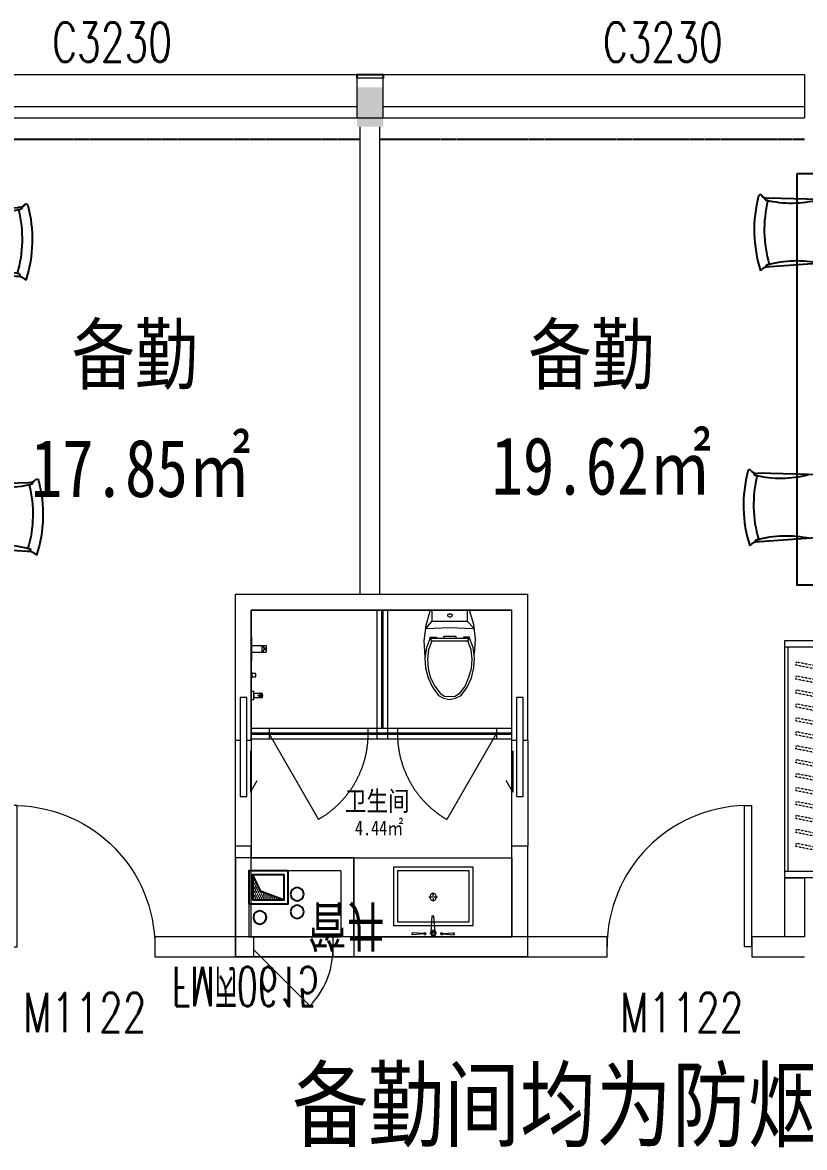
# Model space of a CAD drawing. Header units: millimetres. Extents: x 33621 to 401573, y -91663 to 133135.
# Drawn here: x 375690 to 381631, y 50495 to 59035 of the extents above; entities that cross this region are included whole.
import ezdxf

# ---------------------------------------------------------------- set-up
doc = ezdxf.new("R2010")
doc.units = ezdxf.units.MM
doc.header["$LTSCALE"] = 10
for name, pattern in [('DASH', [0.35, 0.25, -0.1]), ('DOT', [0.2, 0.1, -0.1]), ('HIDDEN', [0.375, 0.25, -0.125, 0, 0])]:
    doc.linetypes.add(name, pattern=pattern)
doc.layers.get('0').update_dxf_attribs({"color": 253})
for name, color, linetype in [('DIM_LEAD', 253, 'Continuous'), ('ELE', 253, 'Continuous'), ('FC-Text Annotation', 253, 'Continuous'), ('P-活动家具', 253, 'Continuous'), ('PUB_TEXT', 253, 'Continuous'), ('SURFACE', 253, 'Continuous'), ('VPIPE-污水', 253, 'Continuous'), ('VPIPE-热给水', 253, 'Continuous'), ('VPIPE-给水', 253, 'Continuous'), ('WINDOW_TEXT', 253, 'Continuous'), ('填充', 253, 'Continuous'), ('平面家具', 253, 'Continuous'), ('洁具', 253, 'Continuous'), ('风道（排气道）', 253, 'Continuous')]:
    doc.layers.add(name, color=color, linetype=linetype)
for name, color, linetype, lineweight in [('DOOR【门】', 253, 'Continuous', 0), ('FF-Door【门】', 253, 'Continuous', 0), ('FF-FIXT【洁具】', 253, 'Continuous', 0), ('FF-FURN【成品家具】', 253, 'Continuous', 0), ('FF-FURN【成品家私】', 253, 'Continuous', 0), ('FF-Text【平面文字】', 253, 'Continuous', 0), ('MK【门槛线】', 253, 'Continuous', 0), ('PUB_HATCH', 253, 'Continuous', 0), ('RC-Text【天花文字】', 253, 'Continuous', 0), ('TXT【平面空间文字】', 253, 'Continuous', 0), ('WALL', 253, 'Continuous', 0), ('Wall【墙体】', 253, 'Continuous', 0), ('Wall【新建墙】', 253, 'Continuous', 0), ('WINDOW', 253, 'Continuous', 0), ('Xline【辅助线】', 253, 'Continuous', 0)]:
    doc.layers.add(name, color=color, linetype=linetype, lineweight=lineweight)
doc.styles.add('-宋体', font='', dxfattribs={"width": 0.8})
doc.styles.add('_TCH_WINDOW', font='SIMPLEX', dxfattribs={"bigfont": 'GBCBIG'})
doc.styles.add('SUN', font='romans.shx', dxfattribs={"width": 0.8, "bigfont": 'hzdx.shx'})
doc.styles.add('宋体', font='', dxfattribs={"width": 0.7})
doc.styles.add('文字', font='')
doc.styles.get('-宋体').set_extended_font_data('SimSun')
doc.styles.get('宋体').set_extended_font_data('SimSun')
doc.styles.get('文字').set_extended_font_data('SimSun')

# ---------------------------------------------------------------- blocks, each defined once
blk = doc.blocks.new('$WINLIB2D$00000004')
for p, q in [((-0.5, 0.5), (0.5, 0.5)), ((-0.5, 0.5), (-0.5, -0.5)), ((0.5, -0.5), (0.5, 0.5)), ((-0.5, 0.2405796575893152), (0.5, 0.2405796575893152)), ((-0.5, -0.5), (0.5, -0.5))]:
    blk.add_line(p, q)
blk = doc.blocks.new('$DorLib2D$00000001')
for p, q in [((0.45, 0.975), (0.5000000000000002, 0.975)), ((0.45, 0), (0.45, 0.975)), ((0.5, 0), (0.5, 0.975)), ((0.5, 0), (0.45, 0))]:
    blk.add_line(p, q)
at = {"lineweight": 13}
blk.add_arc((0.475, 0), 0.975, 91.4692835813538, 180, dxfattribs=at)
blk = doc.blocks.new('海龙_0410133832')
at = {"lineweight": -2, "ltscale": 2000, "extrusion": (0, 0, -1)}
for p, q in [((-202.9058710373938, 252.5107043785975), (180.3771511455997, 263.002603050787)), ((-250.4814920825884, 250.9152745548636), (-202.9058710373938, 252.5107043785975)), ((-260.8231167327613, -229.0906620933674), (169.1363584157079, -258.7381702344865))]:
    blk.add_line(p, q, dxfattribs=at)
for centre, radius, start, end in [((-194.3530593356117, 307.0304845455102), 46.1928604712681, 209.9777740011005, 287.6111626774812), ((-198.2009738255292, 258.679219558835), 11.83592781052614, 155.0217762758342, 258.5737617746236), ((-244.2599322209135, 277.1021658647805), 12.03215742649005, 34.68695533580354, 170.3230532542185), ((716.8307728134095, 19.58889045380056), 1006.972571262419, 165.0640736330461, 197.8535782961731), ((-7.407113285735249, 1075.23450935632), 850.3798827065905, 256.8724024432494, 284.3023172104441), ((709.0299087939784, 21.17320996476337), 922.3274847479588, 166.0708309121065, 196.3976377039118), ((30168.43154142145, -805.6727746408432), 29889.46676121572, 178.4330502894095, 178.8692912170718), ((253.070069661364, -186.7473977045156), 43.04720406771155, 280.3759169254544, 317.4548662459425), ((-178.0805099401623, -339.0920648607425), 80.85014674147565, 83.64858049140464, 141.8366641180724)]:
    blk.add_arc(centre, radius, start, end, dxfattribs=at)
at = {"lineweight": -2, "ltscale": 2000}
for centre, radius, start, end in [((-1223.925048934296, 121.2741380422376), 940.1954223093635, 353.3045730743446, 4.998443159194793), ((-244.5593457808718, 208.2773810653016), 43.04720406771158, 97.90744834462814, 186.7843208407771), ((-33.54617583751679, -1062.573687927331), 850.2949417570466, 74.75722154571996, 102.1885129233308), ((187.1622762912884, -253.6813167138025), 11.83592781052614, 332.553307667227, 76.10529319764981)]:
    blk.add_arc(centre, radius, start, end, dxfattribs=at)
blk = doc.blocks.new('海龙0109184221')
at = {"layer": '平面家具', "color": 43, "linetype": 'ByBlock'}
blk.add_lwpolyline([(21.37271260702982, 3126.702316760319), (-428.6272873547859, 3126.702319241362), (-428.6158233364112, 2.4810433388e-06), (21.38417662540451, 0)], close=True, dxfattribs=at)
for p in [(56.98548890510574, 2676.925160036655), (138.4854889051057, 588.703067554161)]:
    blk.add_blockref('海龙_0410133832', p, dxfattribs=at)
blk = doc.blocks.new('海龙0513102899', base_point=(-3246.28153091604, 722.7829152306076))
for points in [[(-3521.282388894168, 2472.783192811764), (-3521.282439363469, 2522.783192811739), (-2971.282439363749, 2522.783747974056), (-2971.282388894448, 2472.783747974082)], [(-3521.28062246833, 722.7829152306076), (-3521.282439363469, 2522.783192811767), (-2971.282439363749, 2522.783747974085), (-2971.28062246861, 722.7834703929256)], [(-2971.280672937912, 772.7834703929284), (-2971.28062246861, 722.7834703929537), (-3521.28062246833, 722.7829152306361), (-3521.280672937632, 772.7829152306107)]]:
    blk.add_lwpolyline(points, close=True)
at = {"color": 8}
for points in [[(-3496.280672937645, 772.782940465233), (-3496.282388894181, 2472.783218046443)], [(-2996.280672937899, 772.7834451582493), (-2996.282388894435, 2472.78372273946)]]:
    blk.add_lwpolyline(points, dxfattribs=at)
for points in [[(-3276.282373753502, 2457.783440111375), (-3276.282388894292, 2472.783440111367), (-3216.282388894323, 2472.783500674529), (-3216.282373753533, 2457.783500674536)], [(-3276.282373753502, 2457.783440111375), (-3276.282388894292, 2472.783440111367), (-3216.282388894323, 2472.783500674529), (-3216.282373753533, 2457.783500674536)], [(-3216.280688078577, 787.7832230933171), (-3216.280672937787, 772.7832230933248), (-3276.280672937757, 772.7831625301636), (-3276.280688078547, 787.7831625301559)]]:
    blk.add_lwpolyline(points, close=True, dxfattribs=at)
at = {"color": 8, "linetype": 'DASH', "ltscale": 0.006}
for points in [[(-3258.780688078556, 787.7831801944081), (-3258.782373753511, 2457.783457775633)], [(-3233.780688078569, 787.7832054290589), (-3233.782373753524, 2457.783483010285)]]:
    blk.add_lwpolyline(points, dxfattribs=at)
for points in [[(-3059.919637876657, 2261.204216972567), (-3437.522046646457, 2336.313609802262), (-3432.644813345827, 2360.833246735365), (-3055.042404576028, 2285.723853905671)], [(-3209.489423168591, 2290.955340106407), (-3287.952261354523, 2306.562486668422), (-3283.075028053894, 2331.082123601525), (-3204.612189867962, 2315.474977039511)], [(-3208.026253178402, 2298.311231186338), (-3286.489091364334, 2313.918377748353), (-3284.538198044083, 2323.726232521595), (-3206.075359858151, 2308.11908595958)], [(-3059.919531000472, 2155.321847703087), (-3437.521939770272, 2230.431240532781), (-3432.644706469643, 2254.950877465885), (-3055.042297699843, 2179.841484636191)], [(-3209.489316292406, 2185.072970836927), (-3287.952154478338, 2200.680117398942), (-3283.074921177708, 2225.199754332045), (-3204.612082991776, 2209.592607770031)], [(-3059.919424124287, 2049.439478433607), (-3437.521832894087, 2124.548871263302), (-3432.644599593458, 2149.068508196405), (-3055.042190823658, 2073.959115366711)], [(-3208.026146302218, 2192.428861916858), (-3286.48898448815, 2208.036008478873), (-3284.538091167898, 2217.843863252114), (-3206.075252981966, 2202.2367166901)], [(-3209.489209416221, 2079.190601567447), (-3287.952047602153, 2094.797748129462), (-3283.074814301524, 2119.317385062565), (-3204.611976115592, 2103.710238500551)], [(-3208.026039426033, 2086.546492647379), (-3286.488877611965, 2102.153639209393), (-3284.537984291713, 2111.961493982634), (-3206.075146105781, 2096.35434742062)], [(-3059.919317248102, 1943.557109164127), (-3437.521726017902, 2018.666501993822), (-3432.644492717273, 2043.186138926925), (-3055.042083947473, 1968.076746097231)], [(-3209.489102540036, 1973.308232297967), (-3287.951940725968, 1988.915378859982), (-3283.074707425339, 2013.435015793086), (-3204.611869239407, 1997.827869231071)], [(-3208.025932549848, 1980.664123377898), (-3286.488770735779, 1996.271269939913), (-3284.537877415528, 2006.079124713155), (-3206.075039229596, 1990.47197815114)], [(-3059.919210371918, 1837.674739894647), (-3437.521619141718, 1912.784132724342), (-3432.644385841088, 1937.303769657445), (-3055.041977071288, 1862.194376827751)], [(-3209.488995663851, 1867.425863028487), (-3287.951833849783, 1883.033009590502), (-3283.074600549154, 1907.552646523605), (-3204.611762363222, 1891.945499961591)], [(-3208.025825673663, 1874.781754108419), (-3286.488663859595, 1890.388900670433), (-3284.537770539343, 1900.196755443674), (-3206.074932353411, 1884.58960888166)], [(-3059.919103495733, 1731.792370625167), (-3437.521512265533, 1806.901763454861), (-3432.644278964903, 1831.421400387965), (-3055.041870195103, 1756.312007558271)], [(-3209.488888787666, 1761.543493759007), (-3287.951726973599, 1777.150640321021), (-3283.074493672969, 1801.670277254125), (-3204.611655487037, 1786.063130692111)], [(-3208.025718797478, 1768.899384838938), (-3286.48855698341, 1784.506531400953), (-3284.537663663158, 1794.314386174194), (-3206.074825477227, 1778.70723961218)], [(-3059.918996619548, 1625.910001355687), (-3437.521405389347, 1701.019394185381), (-3432.644172088718, 1725.539031118485), (-3055.041763318918, 1650.429638288791)], [(-3209.488781911482, 1655.661124489527), (-3287.951620097414, 1671.268271051541), (-3283.074386796784, 1695.787907984646), (-3204.611548610852, 1680.180761422631)], [(-3208.025611921293, 1663.017015569458), (-3286.488450107226, 1678.624162131473), (-3284.537556786973, 1688.432016904714), (-3206.074718601041, 1672.8248703427)], [(-3059.918889743363, 1520.027632086207), (-3437.521298513163, 1595.137024915901), (-3432.644065212533, 1619.656661849005), (-3055.041656442734, 1544.547269019311)], [(-3209.488675035297, 1549.778755220047), (-3287.951513221229, 1565.385901782061), (-3283.0742799206, 1589.905538715165), (-3204.611441734667, 1574.298392153151)], [(-3208.025505045109, 1557.134646299978), (-3286.488343231041, 1572.741792861993), (-3284.537449910788, 1582.549647635234), (-3206.074611724857, 1566.94250107322)], [(-3059.918782867178, 1414.145262816727), (-3437.521191636978, 1489.254655646421), (-3432.643958336348, 1513.774292579525), (-3055.041549566548, 1438.664899749831)], [(-3209.488568159112, 1443.896385950567), (-3287.951406345044, 1459.503532512582), (-3283.074173044415, 1484.023169445685), (-3204.611334858483, 1468.416022883671)], [(-3208.025398168923, 1451.252277030499), (-3286.488236354855, 1466.859423592513), (-3284.537343034604, 1476.667278365754), (-3206.074504848672, 1461.06013180374)], [(-3059.918675990993, 1308.262893547247), (-3437.521084760793, 1383.372286376941), (-3432.643851460163, 1407.891923310045), (-3055.041442690364, 1332.782530480351)], [(-3209.488461282927, 1338.014016681087), (-3287.951299468859, 1353.621163243101), (-3283.074066168229, 1378.140800176205), (-3204.611227982297, 1362.533653614191)], [(-3208.025291292738, 1345.369907761018), (-3286.488129478671, 1360.977054323033), (-3284.537236158419, 1370.784909096274), (-3206.074397972487, 1355.17776253426)], [(-3059.918569114808, 1202.380524277767), (-3437.520977884608, 1277.489917107461), (-3432.643744583979, 1302.009554040565), (-3055.041335814179, 1226.900161210871)], [(-3059.918462238623, 1096.498155008287), (-3437.520871008423, 1171.607547837981), (-3432.643637707793, 1196.127184771085), (-3055.041228937994, 1121.017791941391)], [(-3209.488354406742, 1232.131647411607), (-3287.951192592674, 1247.738793973621), (-3283.073959292045, 1272.258430906725), (-3204.611121106113, 1256.651284344711)], [(-3208.025184416554, 1239.487538491538), (-3286.488022602486, 1255.094685053553), (-3284.537129282234, 1264.902539826794), (-3206.074291096302, 1249.29539326478)], [(-3209.488247530558, 1126.249278142127), (-3287.951085716489, 1141.856424704141), (-3283.07385241586, 1166.376061637245), (-3204.611014229928, 1150.768915075231)], [(-3208.025077540369, 1133.605169222058), (-3286.487915726301, 1149.212315784073), (-3284.537022406049, 1159.020170557314), (-3206.074184220117, 1143.4130239953)], [(-3059.918355362439, 990.6157857388071), (-3437.520764132238, 1065.725178568501), (-3432.643530831609, 1090.244815501605), (-3055.041122061809, 1015.135422671911)], [(-3209.488140654372, 1020.366908872647), (-3287.950978840304, 1035.974055434661), (-3283.073745539675, 1060.493692367765), (-3204.610907353743, 1044.886545805751)], [(-3208.024970664184, 1027.722799952578), (-3286.487808850116, 1043.329946514593), (-3284.536915529864, 1053.137801287834), (-3206.074077343932, 1037.53065472582)], [(-3059.918248486253, 884.7334164693272), (-3437.520657256054, 959.8428092990214), (-3432.643423955424, 984.3624462321253), (-3055.041015185624, 909.2530534024309)], [(-3209.488033778188, 914.4845396031671), (-3287.950871964119, 930.0916861651815), (-3283.07363866349, 954.6113230982852), (-3204.610800477558, 939.004176536271)], [(-3208.024863787999, 921.8404306830982), (-3286.487701973931, 937.4475772451127), (-3284.53680865368, 947.2554320183544), (-3206.073970467747, 931.64828545634)]]:
    blk.add_lwpolyline(points, close=True, dxfattribs=at)
blk = doc.blocks.new('PQD')
at = {"layer": '填充'}
h = blk.add_hatch(dxfattribs=at)
h.set_pattern_fill('DOTS', color=256, scale=10, style=0)
h.set_pattern_definition([(0, (0, 0), (7.9375, 15.875), [0, -15.875])])
h.paths.add_polyline_path([(517039.3606534046, 222520.7432957545), (516799.3606534047, 222520.7432957545), (516799.3606534047, 222330.7432957545), (516857.0893016653, 222450.5852683169)])
blk.add_lwpolyline([(516799.3606534047, 222330.7432957545), (516857.0893016653, 222450.5852683169), (517039.3606534046, 222520.7432957545)], dxfattribs=at)
at = {"layer": '风道（排气道）'}
for points in [[(516769.3606534046, 222550.7432957545), (517069.3606534046, 222550.7432957545), (517069.3606534046, 222300.7432957546), (516769.3606534046, 222300.7432957546)], [(516799.3606534047, 222520.7432957545), (517039.3606534046, 222520.7432957545), (517039.3606534046, 222330.7432957545), (516799.3606534047, 222330.7432957545)]]:
    blk.add_lwpolyline(points, close=True, dxfattribs=at)
blk = doc.blocks.new('$DorLib2D$00000114')
at = {"color": 0}
blk.add_line((0.4999999999999965, 3.6e-15), (-0.2071067811864751, 0.7071067811864858), dxfattribs=at)
blk.add_arc((0.5000000000013856, -1.1546e-12), 1.000000000001696, 135, 180, dxfattribs=at)
blk = doc.blocks.new('ZL_08155714')
at = {"layer": 'VPIPE-污水'}
blk.add_circle((-129.1592930657789, -712.0164852384477), 50, dxfattribs=at)
at = {"layer": 'VPIPE-热给水'}
blk.add_circle((153.8974417122081, -888.4944701527711), 50, dxfattribs=at)
at = {"layer": 'VPIPE-给水'}
blk.add_circle((153.8974417112767, -754.4488298522773), 50, dxfattribs=at)
at = {"layer": 'WALL'}
for p, q in [((-314.6437028925866, -1164.930908717448), (-314.6437028954097, -414.9309060515661)), ((-314.6437028954097, -414.9309060515661), (585.3562970589846, -414.9309060524974)), ((585.3562970589846, -1164.930908717215), (585.3562970589846, -414.9309060524974)), ((-214.6437028876972, -1064.930908736074), (-214.6437028869986, -564.9309060706291)), ((-214.6437028869986, -564.9309060706291), (485.356297058519, -564.9309060713276)), ((485.356297058519, -1064.930908717681), (485.356297058519, -564.9309060713276)), ((485.356297058519, -1064.930908717681), (-214.6437028902583, -1064.930908714421)), ((585.3562970589846, -1164.930908717215), (-314.6437028925866, -1164.930908717448))]:
    blk.add_line(p, q, dxfattribs=at)
at = {"layer": 'WINDOW'}
for p, q in [((-175.1417361089261, -414.9309060521773), (424.8582644285634, -414.9309060522937)), ((-175.1417361089261, -414.9309060521773), (-175.1417361089261, -564.9309060519735)), ((424.8582644285634, -564.9309060522937), (424.8582644285634, -414.9309060522937)), ((-175.1417361090425, -564.9309060522937), (424.8582644285634, -564.9309060522937))]:
    blk.add_line(p, q, dxfattribs=at)
at = {"layer": 'DOOR【门】', "xscale": -600, "yscale": 600, "zscale": -600}
blk.add_blockref('$DorLib2D$00000114', (124.8582644192502, -464.9309060735977), dxfattribs=at)
at = {"layer": '洁具'}
blk.add_blockref('PQD', (-516984.004356292, -223365.674204469), dxfattribs=at)
at = {"layer": 'ELE', "ltscale": 100, "style": 'SUN', "width": 0.6}
blk.add_text('FM丙0615', height=300, dxfattribs=at).set_placement((-797.1047963886523, -337.8947368420178, 8.09054457e-08))
at = {"layer": 'TXT【平面空间文字】', "width": 0.75}
blk.add_text('管井', height=300, dxfattribs=at).set_placement((236.4133385177701, -794.6007492310964))
blk = doc.blocks.new('A$C5D954283')
at = {"color": 8}
for p, q in [((1.164153e-10, 532.1264297300949), (1.164153e-10, 509.5472297300585)), ((1.164153e-10, 501.4832297300454), (1.164153e-10, 478.5008297301828)), ((1.164153e-10, 235.0799999996088), (1.164153e-10, 263.807999999728)), ((-5.039999999920837, 230.0399999998044), (-32.7599999998929, 230.0399999998044)), ((1.164153e-10, 225), (1.164153e-10, 196.2719999998808)), ((32.25600000005215, 230.0399999998044), (5.040000000037252, 230.0399999998044))]:
    blk.add_line(p, q, dxfattribs=at)
at = {"color": 0, "linetype": 'Continuous'}
for p, q in [((-159.8287922329036, 511.2883289088495), (-159.8287922329036, 506.3181305513717)), ((159.8287922331365, 511.2883289088495), (159.8287922331365, 506.3181305513717)), ((4.840431999997235, 374.2569191276562), (-11.15956799988635, 374.2569191276562))]:
    blk.add_line(p, q, dxfattribs=at)
blk.add_lwpolyline([(300, 0), (300, 450), (-300, 450), (-300, 0)], close=True, dxfattribs=at)
at = {"color": 8, "ltscale": 1000, "const_width": 0.448}
blk.add_lwpolyline([(1.164153e-10, 505.7392297300975, -1), (1.164153e-10, 505.2912297302391, -1)], format="xyb", close=True, dxfattribs=at)
at = {"color": 8}
blk.add_lwpolyline([(270, 30), (270.0000000001164, 420), (-270, 420), (-270, 30)], close=True, dxfattribs=at)
at = {"color": 8, "const_width": 0.8399999999999997}
blk.add_lwpolyline([(0.1400000000139698, 230.4599999999628, -0.9999999999999998), (0.1400000000139698, 229.6199999998789, -0.9999999999999998)], format="xyb", close=True, dxfattribs=at)
at = {"color": 8}
blk.add_circle((1.164153e-10, 230.0399999998044), 25.2, dxfattribs=at)
at = {"color": 0, "linetype": 'Continuous'}
for centre, start, end in [((-154.8287922329036, 511.2883289088495), 88.28890731603568, 180), ((154.8287922331365, 511.2883289090823), 0, 91.71109268396431), ((-154.8287922329036, 506.3181305513717), 180, 271.7110926839644), ((154.8287922331365, 506.3181305513717), 268.2889073160357, 0)]:
    blk.add_arc(centre, 5, start, end, dxfattribs=at)
at = {"color": 250, "linetype": 'DOT', "ltscale": 1000}
for points in [[(-57.32807496341411, 508.8032297301688), (-57.44336328096688, 509.9737716621894), (-57.78479776837048, 511.09933032430126), (-58.33925728968461, 512.1366511282395), (-59.08543427626137, 513.045870417176), (-59.99465356528526, 513.7920474038692), (-61.03197436919436, 514.3465069251833), (-62.157533031277126, 514.6879414125578), (-63.328074963385006, 514.8032297301397), (-64.49861689546378, 514.6879414125578), (-65.62417555763386, 514.3465069251833), (-66.66149636145565, 513.7920474038692), (-67.57071565056685, 513.045870417176), (-68.31689263717271, 512.1366511282395), (-68.87135215848684, 511.09933032430126), (-69.21278664583224, 509.9737716621894), (-69.32807496341411, 508.8032297301688), (-69.21278664583224, 507.63268779797363), (-68.87135215848684, 506.50712913594907), (-68.31689263717271, 505.46980833198177), (-67.57071565056685, 504.560589042987), (-66.66149636145565, 503.8144120562647), (-65.62417555763386, 503.259952535067), (-64.49861689546378, 502.9185180476925), (-63.328074963385006, 502.8032297301106), (-62.157533031277126, 502.9185180476925), (-61.03197436919436, 503.259952535067), (-59.99465356528526, 503.8144120562647), (-59.08543427626137, 504.560589042987), (-58.33925728968461, 505.46980833198177), (-57.78479776837048, 506.50712913594907), (-57.44336328096688, 507.63268779797363)], [(69.32807496321038, 508.8032297301688), (69.21278664577403, 509.9737716621894), (68.87135215837043, 511.09933032430126), (68.3168926370563, 512.1366511282395), (67.57071565045044, 513.045870417176), (66.66149636131013, 513.7920474038692), (65.62417555745924, 514.3465069251833), (64.49861689540558, 514.6879414125578), (63.32807496326859, 514.8032297301397), (62.15753303116071, 514.6879414125578), (61.03197436907794, 514.3465069251833), (59.99465356525616, 513.7920474038692), (59.085434276086744, 513.045870417176), (58.339257289480884, 512.1366511282395), (57.78479776813765, 511.09933032430126), (57.443363280792255, 509.9737716621894), (57.3280749633268, 508.8032297301688), (57.443363280792255, 507.63268779797363), (57.78479776813765, 506.50712913594907), (58.339257289480884, 505.46980833198177), (59.085434276086744, 504.560589042987), (59.99465356525616, 503.8144120562647), (61.03197436907794, 503.259952535067), (62.15753303116071, 502.9185180476925), (63.32807496326859, 502.8032297301106), (64.49861689540558, 502.9185180476925), (65.62417555745924, 503.259952535067), (66.66149636131013, 503.8144120562647), (67.57071565045044, 504.560589042987), (68.3168926370563, 505.46980833198177), (68.87135215837043, 506.50712913594907), (69.21278664577403, 507.63268779797363)]]:
    blk.add_wipeout(points, dxfattribs=at)
at = {"color": 0, "linetype": 'Continuous'}
for p, q in [((-72.32807496341411, 510.3032297301106), (-154.6794934225036, 516.2860993982758)), ((72.32807496341411, 510.3032297301106), (154.67949342262, 516.2860993985086)), ((-72.32807496341411, 507.3032297301105), (-154.6794934225036, 501.3203600619454)), ((-11.15956800000276, 374.2569191276562), (-17.54950176004786, 495.4865680530201)), ((15.14995655568782, 492.2146877725608), (4.840431999997235, 374.2569191276562)), ((72.32807496341411, 507.3032297301105), (154.67949342262, 501.3203600619454))]:
    blk.add_line(p, q, dxfattribs=at)
at = {"color": 8}
for p, q in [((-4.032000000006519, 505.5152297301683), (-26.20799999998417, 505.5152297301683)), ((25.80480000015814, 505.5152297301683), (4.032000000006519, 505.5152297301683))]:
    blk.add_line(p, q, dxfattribs=at)
at = {"color": 0, "linetype": 'Continuous', "const_width": 12}
for points in [[(-63.32807496341411, 514.8032297301106, -1), (-63.32807496341411, 502.8032297301106, -1)], [(63.32807496341411, 514.8032297301106, 1), (63.32807496341411, 502.8032297301106, 1)]]:
    blk.add_lwpolyline(points, format="xyb", close=True, dxfattribs=at)
at = {"color": 0, "linetype": 'Continuous'}
blk.add_circle((1.164153e-10, 505.5152297301683), 20.16, dxfattribs=at)
at = {"color": 8}
blk.add_circle((0.2651944293174893, 505.7008297301363), 16.25438224187546, dxfattribs=at)
blk = doc.blocks.new('A$C78EA0098')
at = {"color": 33, "linetype": 'Continuous'}
for p, q in [((47.00000128359533, 353.7500000006403), (90.00000128336251, 353.7500000006403)), ((68.50000128359534, 375.2500000005239), (68.50000128359534, 332.2500000007567))]:
    blk.add_line(p, q, dxfattribs=at)
for p, q in [((4.999999124091118, 24.99999973730883, 9.256461575e-07), (81.00000097975135, 24.99999973725062, 9.256461575e-07)), ((81.00000097951852, -25.00000026274938, 3.560162716e-07), (81.00000097951852, 24.99999973725062, 3.560162716e-07)), ((81.00000097951852, 19.99999973730882, 9.256461575e-07), (87.98346753581427, 19.99999973725062, 9.256461575e-07)), ((84.0000009795185, 24.99999973725062, 9.256461575e-07), (114.0000009795185, 24.99999973725062, 9.256461575e-07)), ((84.0000009795185, 19.99999973730882, 3.560162716e-07), (84.0000009795185, 24.99999973725062, 3.560162716e-07)), ((114.0000009795185, -25.00000026274938, -2.136136142e-07), (114.0000009795185, 24.99999973725062, 3.560162716e-07)), ((4.999999124091118, -25.00000026274938, 3.560162716e-07), (81.00000097951852, -25.00000026274938, 3.560162716e-07)), ((81.00000097951852, -20.00000026274938, 3.560162716e-07), (87.98346753581427, -20.00000026274938, 3.560162716e-07)), ((84.0000009795185, -25.00000026274938, 3.560162716e-07), (84.0000009795185, -20.00000026274938, 3.560162716e-07)), ((84.00000097975135, -25.00000026274938, 3.560162716e-07), (114.0000009795185, -25.00000026274938, 3.560162716e-07))]:
    blk.add_line(p, q)
for points in [[(1.4293473214e-06, 383.7500000006403), (20.00000113737769, 383.7500000006403), (20.00000113737769, 323.7500000006403), (1.4293473214e-06, 323.7500000006403)], [(20.00000113737769, 368.7500000006403), (85.00000121048652, 368.7500000006403), (85.00000121048652, 338.7500000006403), (20.00000113737769, 338.7500000006403)], [(6.619375199e-07, 226.0000000006403), (3.000000408617779, 226.0000000006403), (3.000000408617779, 174.0000000006403), (6.619375199e-07, 174.0000000006403)], [(3.000000408617779, 212.5000000006403), (33.50000047450885, 212.5000000006403), (33.50000047450885, 187.5000000006403), (3.000000408617779, 187.5000000006403)], [(0, 90), (4.999999124091118, 90), (4.999999124091118, -90), (0, -90)]]:
    blk.add_lwpolyline(points, close=True)
for centre, radius in [((68.50000128359534, 353.7500000006403), 11.49999999988358), ((104.0000009795185, -2.62807589e-07, 7.12013287e-08), 5)]:
    blk.add_circle(centre, radius, dxfattribs=at)
blk.add_arc((57.75000097928568, -2.627493814e-07, 9.256461575e-07), 36.2500000002529, 316.397181032414, 43.60281896758604)
blk = doc.blocks.new('ZL_08127082')
at = {"layer": 'FF-FIXT【洁具】'}
for p, q in [((-184.0723225633846, -108.7700514605967), (-150.6046904385439, 0)), ((146.4211623065057, 0), (-150.6046904385439, 0)), ((-133.8707755542127, 0), (-133.8707755542127, -83.66927795595257)), ((133.8707755542127, 0), (133.8707755542127, -83.66927795595257)), ((146.4211623065057, 0), (179.8888932532863, -117.1369100807933)), ((-133.8707755542127, -83.66927795595257), (-184.0723225633846, -138.0542542752809)), ((133.8707755542127, -83.66927795595257), (-133.8707755542127, -83.66927795595257)), ((-20.91729478345951, -37.65116025687894), (-16.73386547336122, -33.46773094678065)), ((-20.91729478345951, -41.83458956703543), (-20.91729478345951, -37.65116025687894)), ((-16.73386547336122, -46.01811769907363), (-20.91729478345951, -41.83458956703543)), ((-16.73386547336122, -33.46773094678065), (-12.55043616326293, -33.46773094678065)), ((-12.55043616326293, -50.20154700923012), (-16.73386547336122, -46.01811769907363)), ((-12.55043616326293, -33.46773094678065), (-4.18347872106824, -29.28420281474246)), ((4.18347872106824, -50.20154700923012), (-12.55043616326293, -50.20154700923012)), ((-4.18347872106824, -29.28420281474246), (4.18347872106824, -33.46773094678065)), ((4.18347872106824, -33.46773094678065), (12.55033734132303, -33.46773094678065)), ((12.55033734132303, -46.01811769907363), (4.18347872106824, -50.20154700923012)), ((12.55033734132303, -33.46773094678065), (16.73386547336122, -37.65116025687894)), ((16.73386547336122, -41.83458956703543), (12.55033734132303, -46.01811769907363)), ((16.73386547336122, -37.65116025687894), (16.73386547336122, -41.83458956703543)), ((133.8707755542127, -83.66927795595257), (179.8888932532863, -138.0542542752809)), ((-196.6227093156776, -221.7235322312918), (-184.0723225633846, -108.7700514605967)), ((-179.8888932532863, -142.2376835854375), (-4.94109699503e-05, -133.8708249651827)), ((-4.94109699503e-05, -133.8708249651827), (-4.94109699503e-05, -138.0542542752809)), ((-4.94109699503e-05, -133.8708249651827), (175.7053651212482, -142.2376835854375)), ((184.0723225634429, -133.8708249651827), (175.7053651212482, -142.2376835854375)), ((179.8888932532863, -117.1369100807933), (196.6227093157358, -234.2739189835847)), ((184.0723225634429, -125.503867522988), (184.0723225634429, -133.8708249651827)), ((-188.255850695481, -334.6770130019868), (-196.6227093156776, -221.7235322312918)), ((-179.8888932532863, -284.4754659928149), (-150.6046904385439, -213.3565747890971)), ((-163.1550771908951, -301.2092820552061), (-138.0543036862509, -234.2739189835847)), ((-150.6046904385439, -204.9896173469024), (-104.5865727394703, -204.9896173469024)), ((-150.6046904385439, -213.3565747890971), (-150.6046904385439, -204.9896173469024)), ((-138.0543036862509, -234.2739189835847), (-150.6046904385439, -213.3565747890971)), ((146.4211623065057, -213.3565747890971), (-150.6046904385439, -213.3565747890971)), ((133.8707755542127, -234.2739189835847), (-138.0543036862509, -234.2739189835847)), ((-104.5865727394703, -204.9896173469024), (-104.5865727394703, -213.3565747890971)), ((-50.20159642014187, -213.3565747890971), (-50.20159642014187, -200.8061880368041)), ((-50.20159642014187, -200.8061880368041), (46.01806828810367, -200.8061880368041)), ((46.01806828810367, -213.3565747890971), (-50.20159642014187, -213.3565747890971)), ((46.01806828810367, -200.8061880368041), (46.01806828810367, -213.3565747890971)), ((100.4030446074321, -204.9896173469024), (100.4030446074321, -213.3565747890971)), ((146.4211623065057, -204.9896173469024), (100.4030446074321, -204.9896173469024)), ((133.8707755542127, -234.2739189835847), (146.4211623065057, -213.3565747890971)), ((133.8707755542127, -234.2739189835847), (158.9715490588569, -301.2092820552061)), ((146.4211623065057, -213.3565747890971), (146.4211623065057, -204.9896173469024)), ((146.4211623065057, -213.3565747890971), (175.7053651212482, -284.4754659928149)), ((196.6227093157358, -234.2739189835847), (188.2557518735411, -351.4108290644363)), ((-188.255850695481, -363.9612158167292), (-179.8888932532863, -284.4754659928149)), ((-171.5219358111499, -372.3281732589239), (-163.1550771908951, -301.2092820552061)), ((158.9715490588569, -301.2092820552061), (167.3385065010516, -372.3281732589239)), ((175.7053651212482, -284.4754659928149), (188.2557518735411, -363.9612158167292)), ((-184.0723225633846, -439.2635363305453), (-188.255850695481, -363.9612158167292)), ((-167.3385065009934, -443.4469656406435), (-171.5219358111499, -372.3281732589239)), ((167.3385065010516, -372.3281732589239), (163.1549783689552, -443.4469656406435)), ((188.2557518735411, -363.9612158167292), (184.0723225634429, -439.2635363305453)), ((-167.3385065009934, -514.5658568443614), (-184.0723225633846, -439.2635363305453)), ((-146.4211623065057, -510.3824275342049), (-167.3385065009934, -443.4469656406435)), ((-117.1369594918215, -577.3177906058263), (-146.4211623065057, -510.3824275342049)), ((146.4211623065057, -510.3824275342049), (112.9534313597833, -577.3177906058263)), ((163.1549783689552, -443.4469656406435), (146.4211623065057, -510.3824275342049)), ((184.0723225634429, -439.2635363305453), (163.1549783689552, -514.5658568443614)), ((-133.8707755542127, -585.684748048021), (-167.3385065009934, -514.5658568443614)), ((-87.85275667707901, -648.436681809544), (-133.8707755542127, -585.684748048021)), ((-75.30236992478603, -635.8862950572511), (-117.1369594918215, -577.3177906058263)), ((112.9534313597833, -577.3177906058263), (71.11884179274784, -631.7027669251547)), ((129.6873462441144, -585.684748048021), (83.66922854504082, -648.436681809544)), ((163.1549783689552, -514.5658568443614), (129.6873462441144, -585.684748048021)), ((-46.01806828810367, -669.3539271820919), (-87.85275667707901, -648.436681809544)), ((-41.83463897800538, -652.6201111196423), (-75.30236992478603, -631.7027669251547)), ((-4.94109699503e-05, -677.7208846242283), (-46.01806828810367, -669.3539271820919)), ((-4.94109699503e-05, -656.8035404297407), (-41.83463897800538, -652.6201111196423)), ((37.6511108459672, -652.6201111196423), (-4.94109699503e-05, -656.8035404297407)), ((46.01806828810367, -669.3539271820919), (-4.94109699503e-05, -677.7208846242283)), ((75.30227110284613, -631.7027669251547), (37.6511108459672, -652.6201111196423)), ((83.66922854504082, -648.436681809544), (46.01806828810367, -669.3539271820919))]:
    blk.add_line(p, q, dxfattribs=at)
blk = doc.blocks.new('ZL_08123655')
at = {"layer": 'FF-FIXT【洁具】'}
for p, q in [((-184.0723225633846, -138.0542542752809), (-188.255850695481, -129.6872968331445)), ((-179.8888932532863, -142.2376835854375), (-184.0723225633846, -138.0542542752809))]:
    blk.add_line(p, q, dxfattribs=at)
at = {"layer": 'DIM_LEAD'}
blk.add_blockref('ZL_08127082', (0, 0), dxfattribs=at)
blk = doc.blocks.new('DOORBLK101')
at = {"layer": 'FF-Door【门】'}
blk.add_line((-0.5, 0), (2e-16, 0.8660254037844385), dxfattribs=at)
at = {"layer": 'FF-Door【门】', "color": 8, "linetype": 'HIDDEN', "ltscale": 15}
blk.add_arc((-0.5, 0), 1, 0, 60, dxfattribs=at)
blk = doc.blocks.new('海龙0427194496')
at = {"layer": 'FF-FURN【成品家具】'}
for p, q in [((-885.912324397359, 1254.047206562245), (-885.9123243214563, 2054.047206562245)), ((1334.087690424174, 2054.047174350591), (1334.087681293022, 1254.047174350591))]:
    blk.add_line(p, q, dxfattribs=at)
at = {"layer": 'FF-FURN【成品家私】'}
for points in [[(-850.9123168508521, 1630.586607198696), (-800.9123168508521, 1630.586607198696), (-800.9123168508521, 2380.586607198697), (-850.9123168508521, 2380.586607198697)], [(1249.087682953104, 1630.586607198696), (1299.087682953104, 1630.586607198696), (1299.087682953104, 2380.586607198697), (1249.087682953104, 2380.586607198697)]]:
    blk.add_lwpolyline(points, close=True, dxfattribs=at)
for points in [[(-772.3108786195515, 1977.731679948745), (-772.3108786195515, 1663.458620476536), (-721.4984935773537, 1750.488420436391)], [(1220.486258084886, 1977.731679948745), (1220.486258084886, 1663.458620476536), (1169.673873042688, 1750.488420436391)]]:
    blk.add_lwpolyline(points, dxfattribs=at)
at = {"layer": 'MK【门槛线】', "color": 4}
for p, q in [((190.5876773988712, 2065.190583590978), (190.5876773979689, 3045.190581191797)), ((270.587677397969, 2065.190583591815), (270.5876773970376, 3045.190581080271)), ((1214.087675482005, 2145.190583591102), (-765.9123244462534, 2145.190583589952)), ((-630.5506939479965, 2145.190583591299), (-630.5506939480546, 2065.190583591691)), ((119.4493060520035, 2145.1905835906), (119.4493060519453, 2065.190583590993)), ((345.6310064256541, 2145.1905835906), (345.6310064257414, 2065.190583590993)), ((1095.631006425654, 2145.190583591299), (1095.631006425741, 2065.190583591691)), ((1214.087675482471, 2065.1905835918), (-765.9123244457878, 2065.190583589952))]:
    blk.add_line(p, q, dxfattribs=at)
at = {"layer": 'Wall【墙体】', "color": 6}
blk.add_line((1214.0876754825, 564.9309059535153), (-765.9123244453222, 564.9309059535153), dxfattribs=at)
at = {"layer": 'Wall【新建墙】', "color": 4}
for p, q in [((-885.9123243219219, 2054.047206562245), (-885.9123242124915, 3165.190578216687)), ((1334.087690424174, 2054.047174350591), (1334.08770367736, 3165.190578207374)), ((-765.912321953103, 3045.190583589953), (1214.087675481569, 3045.190579826245)), ((-765.9123244462534, 2054.04720655107), (-765.9123244462534, 3045.190579555696)), ((1214.087675482035, 2054.047174361767), (1214.087675481569, 3045.190579826245)), ((-850.9123168508521, 2054.047206558986), (-885.9123243219219, 2054.047206562245)), ((-765.9123244462534, 2054.04720655107), (-800.9123168508521, 2054.047206554329)), ((1249.087682953104, 2054.047174358508), (1214.087675482035, 2054.047174361767)), ((1334.087690424174, 2054.047174350591), (1299.087682953104, 2054.047174353851)), ((-885.9123244835064, 414.9309059556108), (-885.912324397359, 1254.047206562245)), ((-765.9123244453222, 1254.047206551069), (-885.912324397359, 1254.047206562245)), ((-765.9123244453222, 564.9309059535153), (-765.9123244453222, 1254.047206551069)), ((1214.0876754825, 564.9309059535153), (1214.087675482035, 1254.047206299379)), ((1334.087681293953, 1254.047174350591), (1214.087680661585, 1254.047174361767)), ((1334.087670916691, 414.9309059560764), (1334.087681293953, 1254.047174350591)), ((-885.9123244835064, 414.9309059556108), (1334.087670916691, 414.9309059560764))]:
    blk.add_line(p, q, dxfattribs=at)
blk.add_lwpolyline([(-885.9123242124915, 3165.190578216687), (1334.08770367736, 3165.190546244849)], dxfattribs=at)
at = {"layer": 'WINDOW', "linetype": 'Continuous'}
for p, q in [((225.5876773975033, 2145.190583590418), (225.5876773975033, 3045.190581142902)), ((235.5876773975033, 2145.190583590884), (235.5876773970376, 3045.190581129165)), ((1214.087675482005, 2110.190583591102), (-765.9123244457878, 2110.190583589953)), ((1214.087675482471, 2100.190583591335), (-765.9123244457878, 2100.190583589952))]:
    blk.add_line(p, q, dxfattribs=at)
at = {"layer": 'FF-FIXT【洁具】', "xscale": -1}
blk.add_blockref('ZL_08123655', (740.3687189575284, 3045.190580516588), dxfattribs=at)
at = {"layer": 'FF-FIXT【洁具】', "xscale": -1, "rotation": 180.000000952178}
blk.add_blockref('A$C78EA0098', (-765.9123244462534, 2751.248670376837), dxfattribs=at)
at = {"layer": 'FF-FIXT【洁具】', "yscale": 750, "zscale": 750}
for p, xscale, rotation in [((-255.5506939481129, 2105.190583588832), -750, 180.0000000000119), ((719.5635801598837, 2105.190583591844), 750, 179.9999999999881)]:
    blk.add_blockref('DOORBLK101', p, dxfattribs=dict(at, xscale=xscale, rotation=rotation))
at = {"layer": 'TXT【平面空间文字】', "color": 6, "linetype": 'Continuous', "xscale": -1, "rotation": 180}
blk.add_blockref('ZL_08155714', (-571.2686215746216, 0), dxfattribs=at)
at = {"layer": 'RC-Text【天花文字】', "style": '宋体', "width": 0.8}
blk.add_text('4.44㎡', height=112.5, dxfattribs=at).set_placement((21.88164402407708, 1335.25510899991))
at = {"layer": 'TXT【平面空间文字】', "style": '-宋体', "width": 0.8}
blk.add_text('卫生间', height=150, dxfattribs=at).set_placement((-54.9170320775593, 1520.097019700596))
at = {"layer": 'FF-FIXT【洁具】', "linetype": 'Continuous', "xscale": -1, "rotation": 180}
blk.add_blockref('A$C5D954283', (616.3334166775458, 1097.057335684076), dxfattribs=at)
at = {"layer": 'FF-FIXT【洁具】', "linetype": 'Continuous'}
blk.add_lwpolyline([(1214.0876754825, 564.9309059535153), (14.08767548436299, 564.930905953981), (14.08767548436299, 1164.930905958172), (1214.087675482966, 1164.930905957706)], close=True, dxfattribs=at)
at = {"layer": 'Wall【新建墙】', "color": 4}
blk.add_lwpolyline([(-765.9123244453222, 1164.930908717419), (14.08767548436299, 1164.930905958172), (14.08767548436299, 564.930905953981), (1214.0876754825, 564.9309059530495), (1214.087675481569, 3045.190579826245), (-765.912321953103, 3045.190583589953), (-765.912321953103, 1164.930908717419)], dxfattribs=at)

msp = doc.modelspace()

# ---------------------------------------------------------------- hatches: boundary and pattern name
at = {"layer": 'PUB_HATCH'}
msp.add_hatch(color=256, dxfattribs=at).paths.add_polyline_path([(378230.5022837359, 58243.68022459419), (378430.5022836342, 58243.68022459419), (378430.5022836342, 58543.6802245942), (378230.5022837359, 58543.6802245942)])

# ---------------------------------------------------------------- linework, layer by layer
at = {"layer": 'P-活动家具', "color": 8, "linetype": 'DASH'}
for p, q in [((378255.5022836214, 58146.40316865127), (375030.5022836824, 58146.40316865127)), ((378255.5022836223, 58146.4031686536), (375030.5022836833, 58146.4031686536)), ((381630.4960758852, 58146.40316825104), (378405.4960759466, 58146.40316825104)), ((381630.4960758861, 58146.40316825337), (378405.4960759475, 58146.40316825337))]:
    msp.add_line(p, q, dxfattribs=at)
at = {"layer": 'RC-Text【天花文字】'}
msp.add_lwpolyline([(381480.5018293805, 52543.68029953143), (381630.5022493697, 52543.68029953143), (381630.5022835492, 52093.68022385123), (381480.5018635599, 52093.68022385123)], close=True, dxfattribs=at)
at = {"layer": 'SURFACE'}
for p, q in [((378230.502283734, 58641.40316863498), (378230.502283734, 58611.40316861938)), ((378230.502283734, 58641.40316863498), (378430.5022837341, 58641.40316863498)), ((378430.5022837341, 58641.40316863498), (378430.5022837341, 58611.40316861938))]:
    msp.add_line(p, q, dxfattribs=at)
at = {"layer": 'WALL'}
for p, q in [((378430.5022836968, 58611.40316863497), (378230.5022836968, 58611.40316863497)), ((378230.5022836968, 58611.40316863497), (378230.5022836968, 58311.40316860098)), ((378430.5022836968, 58311.40316860098), (378430.5022836968, 58611.40316863497)), ((378230.5022836968, 58311.40316860098), (378430.5022836968, 58311.40316860098))]:
    msp.add_line(p, q, dxfattribs=at)
at = {"layer": 'Wall【墙体】', "color": 6}
for p, q in [((378255.4960759997, 58311.40309293009), (378405.4960759997, 58311.40324433753)), ((378255.4960755108, 54813.9398782039), (378255.4960759178, 58243.68014815613)), ((378405.4960755113, 54813.9398782039), (378405.4960759183, 58243.68014813797)), ((380130.5022835026, 52093.68022385123), (376692.7331105217, 52093.68022385123)), ((376695.3587017597, 52093.680223851), (376695.3587017597, 51943.68022385356)), ((380130.5022835026, 51943.68022385379), (380130.5022835026, 52093.68022385123)), ((381630.5022836307, 52093.68022385123), (381230.5022836815, 52093.68022385146)), ((381230.5022835026, 52093.68022385123), (381230.5022835026, 51943.68022385379)), ((376695.3587017602, 51943.68022385332), (380130.5022835026, 51943.68022385379)), ((381230.5022835026, 51943.68022385379), (381630.5022836307, 51943.68022385356))]:
    msp.add_line(p, q, dxfattribs=at)
at = {"layer": 'Wall【新建墙】', "color": 4}
for p, q in [((378255.4960247952, 54693.93988246912), (378255.4960759178, 58243.68014815613)), ((378405.4960737832, 54693.93988030892), (378405.4960759183, 58243.68014813797))]:
    msp.add_line(p, q, dxfattribs=at)

# ---------------------------------------------------------------- block references
at = {"layer": 'FF-Text【平面文字】'}
for name, p in [('海龙0109184221', (375416.5565224568, 54692.00872888975)), ('海龙0513102899', (381755.5009551121, 52543.68022382725))]:
    msp.add_blockref(name, p, dxfattribs=at)
at = {"layer": 'FF-Text【平面文字】', "xscale": -1}
msp.add_blockref('海龙0109184221', (381595.250037159, 54762.8013371264), dxfattribs=at)
at = {"layer": 'WINDOW'}
ref = msp.add_blockref('$WINLIB2D$00000004', (376630.5022837201, 58476.40316861937), dxfattribs=dict(at, xscale=3200, yscale=-330, zscale=3200))
ref.add_attrib('A', 'C3230', (375915.6848149404, 58737.65316861938), dxfattribs={"layer": 'WINDOW_TEXT', "height": 297.5, "style": '_TCH_WINDOW', "width": 0.7058823529411766})
ref = msp.add_blockref('$WINLIB2D$00000004', (380030.5022837061, 58476.40316861937), dxfattribs=dict(at, xscale=3200, yscale=-330, zscale=3200))
ref.add_attrib('A', 'C3230', (380099.4653867173, 58737.65316861938), dxfattribs={"layer": 'WINDOW_TEXT', "height": 297.5, "style": '_TCH_WINDOW', "width": 0.7058823529411766})
ref = msp.add_blockref('$DorLib2D$00000001', (376145.3587020047, 52018.68022385077), dxfattribs=dict(at, xscale=-1100, yscale=1100, zscale=-1100))
ref.add_attrib('A', 'M1122', (375695.3576410439, 51370.89738473063), dxfattribs={"layer": 'WINDOW_TEXT', "height": 297.5, "style": '_TCH_WINDOW', "width": 0.7058823529411766})
ref = msp.add_blockref('$DorLib2D$00000001', (380680.5022836814, 52018.680223851), dxfattribs=dict(at, xscale=1100, yscale=1100, zscale=1100))
ref.add_attrib('A', 'M1122', (380230.5033446423, 51370.89738473086), dxfattribs={"layer": 'WINDOW_TEXT', "height": 297.5, "style": '_TCH_WINDOW', "width": 0.7058823529411766})

# ---------------------------------------------------------------- texts
at = {"layer": 'FC-Text Annotation', "style": '文字', "width": 0.8}
for s, p in [('备勤', (376064.3794610331, 56296.24607726978)), ('备勤', (379532.479698356, 56296.24607726978)), ('17.85㎡', (375752.9982009943, 55433.45334586501)), ('19.62㎡', (379252.3378429145, 55451.35925164353))]:
    msp.add_text(s, height=438.5811050578959, dxfattribs=at).set_placement(p)
at = {"layer": 'PUB_TEXT', "color": 7, "style": '宋体', "width": 0.8}
msp.add_text('备勤间均为防烟密闭门', height=528.6919831223628, dxfattribs=at).set_placement((377738.8429405603, 50556.00460244715))

# ---------------------------------------------------------------- next in the draw order: block references
at = {"layer": 'Xline【辅助线】'}
msp.add_blockref('海龙0427194496', (378193.9156981281, 51529.88784551294), dxfattribs=at)

doc.saveas('drawing.dxf')
